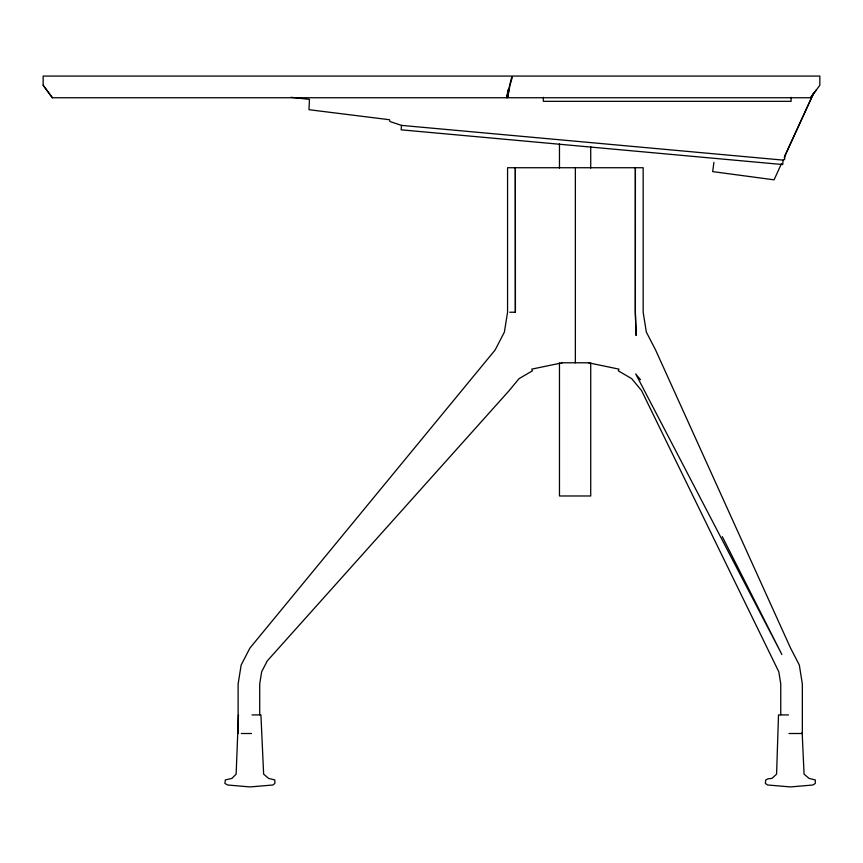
<?xml version="1.0" encoding="UTF-8"?>
<svg xmlns="http://www.w3.org/2000/svg" width="863" height="863" viewBox="0 0 863 863"><rect width="100%" height="100%" fill="white"/><g stroke="black" fill="none" stroke-linecap="round" stroke-linejoin="round"><path stroke-width="1.29" d="M238.468 714.92L236.138 774.154L231.888 778.415L225.308 779.958L224.919 783.442L227.627 784.996L250.076 786.927L272.924 784.996L274.855 783.442L274.855 779.958L268.663 778.415L263.636 774.154L260.917 714.92L252.018 714.92M291.014 97.314L309.439 99.374L308.997 109.709L389.537 119.73L389.957 121.532L401.5 125.383L401.155 129.828L782.73 164.553L783.086 160.108L784.629 159.472L784.866 155.642L813.777 92.88L784.187 157.692M713.917 162.395L712.687 171.608L774.079 179.828L781.5 163.582M506.689 97.746L511.921 76.073L43.15 76.073L43.15 85.243L52.309 97.746L506.689 97.746L508.016 89.784M507.617 97.746L509.979 85.243L512.687 76.073L819.85 76.073L819.85 85.243L810.562 97.746L507.617 97.746L508.933 89.784M810.562 97.746L816.452 89.784M562.266 362.784L531.781 369.137L532.406 370.842L519.03 378.652L509.17 390.605L267.282 660.885L261.651 671.792L259.709 683.906L259.709 714.737M509.753 312.233L515.427 312.233L515.34 167.735L515.34 312.233M561.284 362.784L589.44 362.784M788.502 714.92L778.512 714.92L776.581 774.154L771.932 778.415L768.059 778.804L765.74 779.958L765.352 783.442L767.682 784.996L790.519 786.927L812.968 784.996L815.298 783.442L815.298 779.958L809.106 778.415L804.068 774.154L802.159 732.417M241.284 733.507L251.467 733.507M789.009 733.507L802.342 733.507L802.342 683.906L799.321 665.039L790.551 648.07L655.578 349.968L646.344 332.093L643.162 312.233L643.162 167.735L507.563 167.735L507.563 312.233L504.38 332.093L495.146 349.968L249.914 648.07L241.155 665.039L238.123 683.906L238.123 733.507M401.5 125.383L783.086 160.108M588.469 362.784L618.944 369.137L618.318 370.842L631.694 378.652L641.565 390.605L778.814 671.792L780.756 683.906L780.756 714.737M640.529 379.774L635.707 373.938L781.867 654.478L722.309 536.646M43.15 85.243L52.438 97.746M791.101 97.346L791.101 101.327L543.334 101.327L543.334 97.346M590.724 146.602L590.724 168.102M590.724 362.945L590.724 495.977L559.472 495.977L559.472 362.945M575.362 167.735L575.362 362.784M559.472 143.916L559.472 168.102M635.384 167.735L635.308 312.233L636.096 335.47L635.384 312.233L635.384 167.735"/></g></svg>
